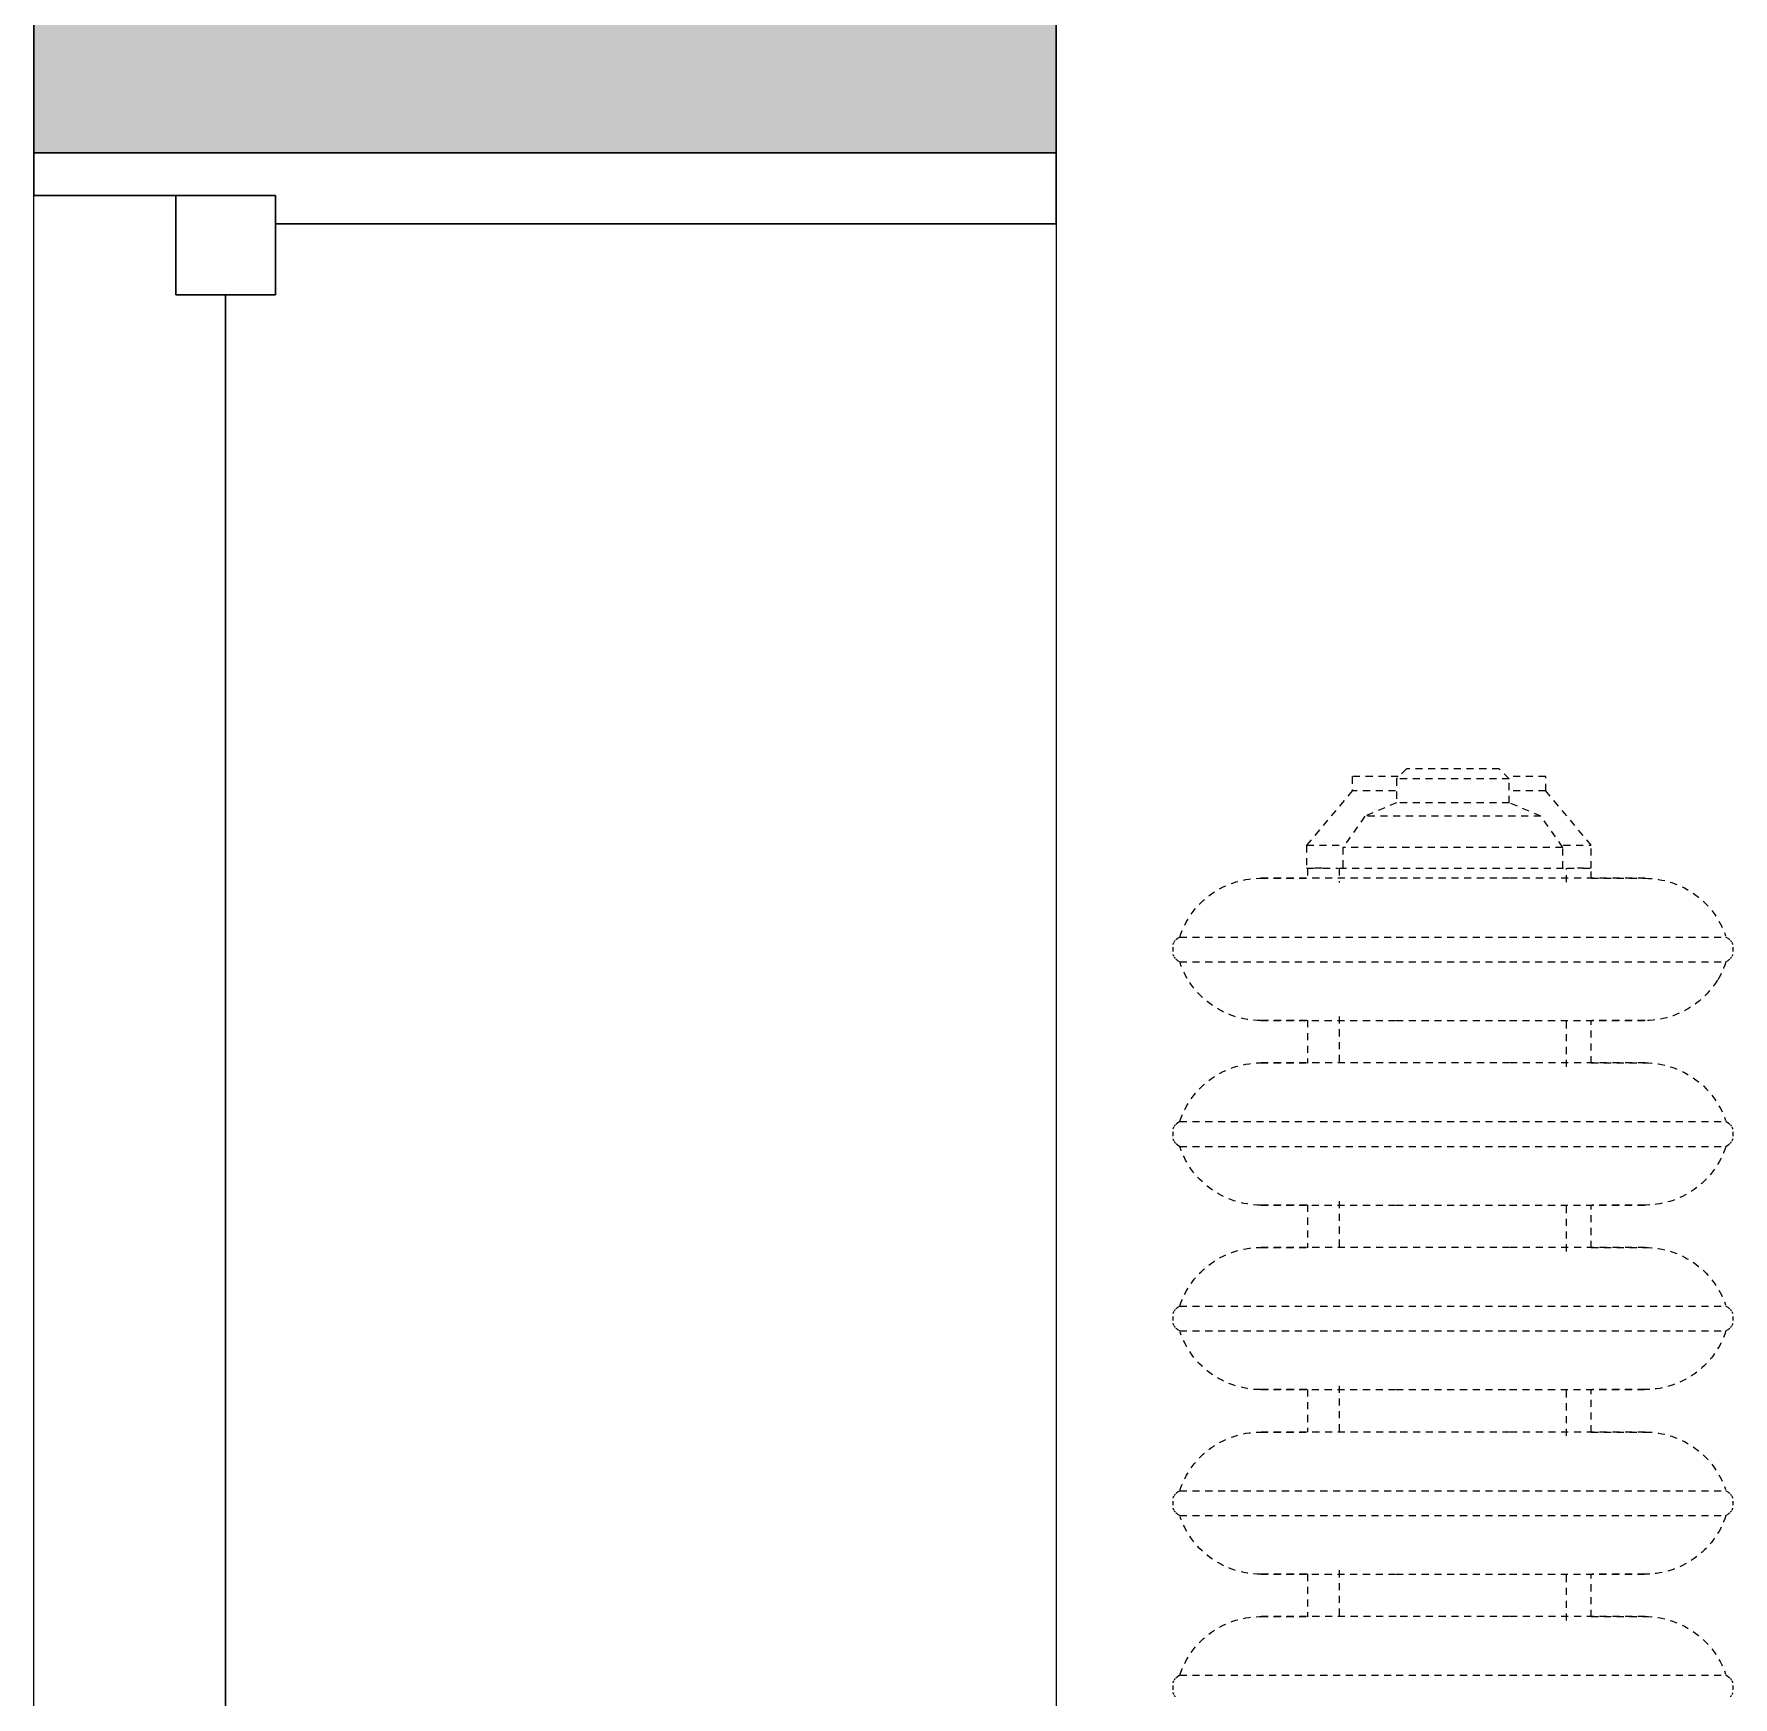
# Model space of a CAD drawing. Header units: inches. Extents: x -1176 to 1545, y -2552 to 978.
# Drawn here: x -1035.06 to -1005.15, y -701.62 to -672.34 of the extents above; entities that cross this region are included whole.
import ezdxf

# ---------------------------------------------------------------- set-up
doc = ezdxf.new("R2010")
doc.units = ezdxf.units.IN
doc.header["$MEASUREMENT"] = 0
doc.linetypes.add('Demolished', pattern=[0.1875, 0.125, -0.0625])
for name, color, linetype, lineweight in [('A-GENM', 13, 'Continuous', 18), ('A-GLAZ', 151, 'Continuous', 18), ('A-WALL', 113, 'Continuous', 18), ('A-WALL-PATT', 111, 'Continuous', 18)]:
    doc.layers.add(name, color=color, linetype=linetype, lineweight=lineweight)

# ---------------------------------------------------------------- blocks, each defined once
blk = doc.blocks.new('Double Hung - medium 5ft 3_51_2_-6826450-2nd Floor Demo')
at = {"layer": 'A-GLAZ', "color": 8, "lineweight": 30}
for p, q in [((-20.75, 9), (-20, 9)), ((-20, 4.75), (-20, 9)), ((20, 4.75), (20, 9)), ((20.75, 9), (20, 9)), ((-20, 6.5), (-20, 4.75)), ((-20, 6.5), (-18.25, 6.5)), ((-18.25, 6.5), (-18.25, 4.75)), ((18.25, 6.5), (18.25, 4.75)), ((20, 6.5), (18.25, 6.5)), ((20, 6.5), (20, 4.75)), ((-18.25, 5.625), (18.25, 5.625)), ((-20, 4.75), (-18.25, 4.75)), ((-20, 4.75), (-19.5, 4.75)), ((-19.5, -9), (-19.5, 4.75)), ((20, 4.75), (18.25, 4.75)), ((19.5, 4.75), (20, 4.75)), ((19.5, 4.75), (19.5, -9)), ((-19.5, -9), (-20.75, -9)), ((19.5, -9), (20.75, -9))]:
    blk.add_line(p, q, dxfattribs=at)
blk = doc.blocks.new('Cast_Iron_Radiator_8182 - Cast_Iron_Radiator_8182-V50-2nd Floor Demo')
at = {"layer": 'A-GENM', "color": 7, "linetype": 'Demolished', "lineweight": 9}
for p, q in [((-5.943, 4.848), (-5.968, 4.809)), ((-5.968, 1), (-5.968, 4.809)), ((-5.75, 4.933), (-5.787, 4.933)), ((-5.713, 4.933), (-5.75, 4.933)), ((-5.532, 4.809), (-5.557, 4.848)), ((-5.532, 1), (-5.532, 4.809)), ((-2.693, 4.848), (-2.718, 4.809)), ((-2.718, 1), (-2.718, 4.809)), ((-2.5, 4.933), (-2.537, 4.933)), ((-2.463, 4.933), (-2.5, 4.933)), ((-2.282, 4.809), (-2.307, 4.848)), ((-2.282, 1), (-2.282, 4.809)), ((0.557, 4.848), (0.532, 4.809)), ((0.532, 1), (0.532, 4.809)), ((0.75, 4.933), (0.713, 4.933)), ((0.787, 4.933), (0.75, 4.933)), ((0.968, 4.809), (0.943, 4.848)), ((0.968, 1), (0.968, 4.809)), ((3.807, 4.848), (3.782, 4.809)), ((3.782, 1), (3.782, 4.809)), ((4, 4.933), (3.963, 4.933)), ((4.037, 4.933), (4, 4.933)), ((4.218, 4.809), (4.193, 4.848)), ((4.218, 1), (4.218, 4.809)), ((7.057, 4.848), (7.032, 4.809)), ((7.032, 1), (7.032, 4.809)), ((7.25, 4.933), (7.213, 4.933)), ((7.287, 4.933), (7.25, 4.933)), ((-7.584, 2.438), (-8.542, 1.635)), ((-7.179, 2.438), (-7.584, 2.438)), ((-7.584, 1.944), (-7.584, 2.438)), ((-6.996, 2.438), (-7.179, 2.438)), ((-7.179, 2.291), (-7.179, 2.438)), ((-3.746, 2.438), (-4.501, 2.438)), ((-0.496, 2.438), (-1.251, 2.438)), ((2.754, 2.438), (1.999, 2.438)), ((6.004, 2.438), (5.249, 2.438)), ((-7.179, 2.296), (-7.179, 2.192)), ((-7.179, 2.013), (-7.179, 2.188)), ((-7.545, 1.935), (-8.095, 1.55)), ((-7.179, 1.935), (-7.545, 1.935)), ((-7.545, 1.935), (-7.545, -1.935)), ((-6.932, 2), (-7.179, 2)), ((-7.179, -2), (-7.179, 2)), ((-3.682, 2), (-4.572, 2)), ((-0.432, 2), (-1.322, 2)), ((2.818, 2), (1.928, 2)), ((6.068, 2), (5.178, 2)), ((-8.542, 1.635), (-8.792, 1.635)), ((-8.792, 1.635), (-8.792, 0.985)), ((-8.542, 1.635), (-8.542, 1.028)), ((-8.095, 1.55), (-8.331, 0.993)), ((-8.095, 1.55), (-8.095, -1.55)), ((-8.753, 0.993), (-8.929, 0.816)), ((-8.331, 0.993), (-8.753, 0.993)), ((-8.753, 0.993), (-8.753, -0.993)), ((-8.331, 0.993), (-8.331, -0.993)), ((-7.002, 1), (-7.002, -1)), ((-5.968, -1), (-5.968, 1)), ((-5.532, -1), (-5.532, 1)), ((-4.498, -1), (-4.498, 1)), ((-3.752, 1), (-3.752, -1)), ((-2.718, -1), (-2.718, 1)), ((-2.282, -1), (-2.282, 1)), ((-1.248, -1), (-1.248, 1)), ((-0.502, 1), (-0.502, -1)), ((0.532, -1), (0.532, 1)), ((0.968, -1), (0.968, 1)), ((2.002, -1), (2.002, 1)), ((2.748, 1), (2.748, -1)), ((3.782, -1), (3.782, 1)), ((4.218, -1), (4.218, 1)), ((5.252, -1), (5.252, 1)), ((5.998, 1), (5.998, -1)), ((7.032, -1), (7.032, 1)), ((-8.929, 0.816), (-8.929, -0.816)), ((-8.929, -0.816), (-8.753, -0.993)), ((-8.792, -0.961), (-8.792, -1.771)), ((-8.753, -0.993), (-8.331, -0.993)), ((-8.542, -1.008), (-8.542, -1.771)), ((-8.331, -0.993), (-8.095, -1.55)), ((-5.968, -4.809), (-5.968, -1)), ((-5.532, -4.809), (-5.532, -1)), ((-2.718, -4.809), (-2.718, -1)), ((-2.282, -4.809), (-2.282, -1)), ((0.532, -4.809), (0.532, -1)), ((0.968, -4.809), (0.968, -1)), ((3.782, -4.809), (3.782, -1)), ((4.218, -4.809), (4.218, -1)), ((7.032, -4.809), (7.032, -1)), ((-8.792, -1.771), (-8.542, -1.771)), ((-8.542, -1.771), (-7.584, -2.575)), ((-8.095, -1.55), (-7.545, -1.935)), ((-7.584, -2.575), (-7.584, -1.924)), ((-7.545, -1.935), (-7.179, -1.935)), ((-7.179, -2), (-6.928, -2)), ((-7.179, -2.287), (-7.179, -2.017)), ((-4.568, -2), (-3.678, -2)), ((-1.318, -2), (-0.428, -2)), ((1.932, -2), (2.822, -2)), ((5.182, -2), (6.072, -2)), ((-7.179, -2.301), (-7.179, -2.452)), ((-7.584, -2.575), (-7.179, -2.575)), ((-7.179, -2.551), (-7.179, -2.436)), ((-7.179, -2.562), (-6.997, -2.562)), ((-7.179, -2.565), (-7.179, -2.575)), ((-4.503, -2.562), (-3.747, -2.562)), ((-1.253, -2.562), (-0.497, -2.562)), ((1.997, -2.562), (2.753, -2.562)), ((5.247, -2.562), (6.003, -2.562)), ((-5.968, -4.809), (-5.943, -4.848)), ((-5.787, -4.933), (-5.75, -4.933)), ((-5.75, -4.933), (-5.713, -4.933)), ((-5.557, -4.848), (-5.532, -4.809)), ((-2.718, -4.809), (-2.693, -4.848)), ((-2.537, -4.933), (-2.5, -4.933)), ((-2.5, -4.933), (-2.463, -4.933)), ((-2.307, -4.848), (-2.282, -4.809)), ((0.532, -4.809), (0.557, -4.848)), ((0.713, -4.933), (0.75, -4.933)), ((0.75, -4.933), (0.787, -4.933)), ((0.943, -4.848), (0.968, -4.809)), ((3.782, -4.809), (3.807, -4.848)), ((3.963, -4.933), (4, -4.933)), ((4, -4.933), (4.037, -4.933)), ((4.193, -4.848), (4.218, -4.809)), ((7.032, -4.809), (7.057, -4.848)), ((7.213, -4.933), (7.25, -4.933)), ((7.25, -4.933), (7.287, -4.933))]:
    blk.add_line(p, q, dxfattribs=at)
at = {"layer": 'A-GENM', "color": 7, "linetype": 'Demolished', "lineweight": 9, "flags": 128}
for points in [[(-7.002, 3.383), (-7.001, 3.443), (-6.997, 3.503), (-6.991, 3.563), (-6.983, 3.622), (-6.972, 3.681), (-6.959, 3.74), (-6.943, 3.798), (-6.926, 3.855), (-6.906, 3.911), (-6.883, 3.967), (-6.859, 4.022), (-6.832, 4.076), (-6.804, 4.128), (-6.773, 4.18), (-6.74, 4.23), (-6.705, 4.279), (-6.668, 4.326), (-6.63, 4.372), (-6.589, 4.416), (-6.547, 4.459), (-6.503, 4.5), (-6.458, 4.539), (-6.411, 4.576), (-6.362, 4.612), (-6.312, 4.645), (-6.261, 4.677), (-6.209, 4.706), (-6.155, 4.733), (-6.101, 4.758), (-6.045, 4.781), (-5.989, 4.802)], [(-5.943, 4.848), (-5.938, 4.854), (-5.934, 4.86), (-5.929, 4.866), (-5.925, 4.872), (-5.919, 4.877)], [(-5.909, 4.887), (-5.903, 4.892), (-5.897, 4.896), (-5.891, 4.901), (-5.885, 4.905)], [(-5.872, 4.912), (-5.865, 4.915), (-5.858, 4.918), (-5.851, 4.921), (-5.844, 4.924), (-5.837, 4.926)], [(-5.662, 4.925), (-5.655, 4.923), (-5.648, 4.921), (-5.641, 4.918), (-5.634, 4.915), (-5.627, 4.912)], [(-5.614, 4.904), (-5.608, 4.9), (-5.602, 4.896), (-5.596, 4.891), (-5.591, 4.887)], [(-5.58, 4.876), (-5.575, 4.871), (-5.57, 4.865), (-5.565, 4.859), (-5.561, 4.854), (-5.557, 4.848)], [(-5.532, 4.809), (-5.475, 4.789), (-5.419, 4.767), (-5.365, 4.743), (-5.311, 4.716), (-5.258, 4.688), (-5.217, 4.663)], [(-3.752, 3.383), (-3.751, 3.443), (-3.747, 3.503), (-3.741, 3.563), (-3.733, 3.622), (-3.722, 3.681), (-3.709, 3.74), (-3.693, 3.798), (-3.676, 3.855), (-3.656, 3.911), (-3.633, 3.967), (-3.609, 4.022), (-3.582, 4.076), (-3.554, 4.128), (-3.523, 4.18), (-3.49, 4.23), (-3.455, 4.279), (-3.418, 4.326), (-3.38, 4.372), (-3.339, 4.416), (-3.297, 4.459), (-3.253, 4.5), (-3.208, 4.539), (-3.161, 4.576), (-3.112, 4.612), (-3.062, 4.645), (-3.011, 4.677), (-2.959, 4.706), (-2.905, 4.733), (-2.851, 4.758), (-2.795, 4.781), (-2.739, 4.802)], [(-2.693, 4.848), (-2.688, 4.854), (-2.684, 4.86), (-2.679, 4.866), (-2.675, 4.872), (-2.669, 4.877)], [(-2.659, 4.887), (-2.653, 4.892), (-2.647, 4.896), (-2.641, 4.901), (-2.635, 4.905)], [(-2.622, 4.912), (-2.615, 4.915), (-2.608, 4.918), (-2.601, 4.921), (-2.594, 4.924), (-2.587, 4.926)], [(-2.412, 4.925), (-2.405, 4.923), (-2.398, 4.921), (-2.391, 4.918), (-2.384, 4.915), (-2.377, 4.912)], [(-2.364, 4.904), (-2.358, 4.9), (-2.352, 4.896), (-2.346, 4.891), (-2.341, 4.887)], [(-2.33, 4.876), (-2.325, 4.871), (-2.32, 4.865), (-2.315, 4.859), (-2.311, 4.854), (-2.307, 4.848)], [(-2.282, 4.809), (-2.225, 4.789), (-2.169, 4.767), (-2.115, 4.743), (-2.061, 4.716), (-2.008, 4.688), (-1.956, 4.657), (-1.906, 4.624), (-1.857, 4.59), (-1.809, 4.553), (-1.763, 4.515), (-1.719, 4.474), (-1.676, 4.432), (-1.635, 4.389), (-1.596, 4.343), (-1.558, 4.296), (-1.523, 4.248), (-1.489, 4.198), (-1.457, 4.147), (-1.428, 4.095), (-1.401, 4.042), (-1.375, 3.987), (-1.352, 3.932), (-1.331, 3.876), (-1.313, 3.819), (-1.297, 3.761), (-1.283, 3.703), (-1.271, 3.644), (-1.262, 3.585), (-1.255, 3.525), (-1.25, 3.465), (-1.248, 3.405), (-1.248, 3.383)], [(-0.502, 3.383), (-0.501, 3.443), (-0.497, 3.503), (-0.491, 3.563), (-0.483, 3.622), (-0.472, 3.681), (-0.459, 3.74), (-0.443, 3.798), (-0.426, 3.855), (-0.406, 3.911), (-0.383, 3.967), (-0.359, 4.022), (-0.332, 4.076), (-0.304, 4.128), (-0.273, 4.18), (-0.24, 4.23), (-0.205, 4.279), (-0.168, 4.326), (-0.13, 4.372), (-0.089, 4.416), (-0.047, 4.459), (-0.003, 4.5), (0.042, 4.539), (0.089, 4.576), (0.138, 4.612), (0.188, 4.645), (0.239, 4.677), (0.291, 4.706), (0.345, 4.733), (0.399, 4.758), (0.455, 4.781), (0.511, 4.802)], [(0.557, 4.848), (0.562, 4.854), (0.566, 4.86), (0.571, 4.866), (0.575, 4.872), (0.581, 4.877)], [(0.591, 4.887), (0.597, 4.892), (0.603, 4.896), (0.609, 4.901), (0.615, 4.905)], [(0.628, 4.912), (0.635, 4.915), (0.642, 4.918), (0.649, 4.921), (0.656, 4.924), (0.663, 4.926)], [(0.838, 4.925), (0.845, 4.923), (0.852, 4.921), (0.859, 4.918), (0.866, 4.915), (0.873, 4.912)], [(0.886, 4.904), (0.892, 4.9), (0.898, 4.896), (0.904, 4.891), (0.909, 4.887)], [(0.92, 4.876), (0.925, 4.871), (0.93, 4.865), (0.935, 4.859), (0.939, 4.854), (0.943, 4.848)], [(0.968, 4.809), (1.025, 4.789), (1.081, 4.767), (1.135, 4.743), (1.189, 4.716), (1.242, 4.688), (1.294, 4.657), (1.344, 4.624), (1.393, 4.59), (1.441, 4.553), (1.487, 4.515), (1.531, 4.474), (1.574, 4.432), (1.615, 4.389), (1.654, 4.343), (1.692, 4.296), (1.727, 4.248), (1.761, 4.198), (1.793, 4.147), (1.822, 4.095), (1.849, 4.042), (1.875, 3.987), (1.898, 3.932), (1.919, 3.876), (1.937, 3.819), (1.953, 3.761), (1.967, 3.703), (1.979, 3.644), (1.988, 3.585), (1.995, 3.525), (2, 3.465), (2.002, 3.405), (2.002, 3.383)], [(2.748, 3.383), (2.749, 3.443), (2.753, 3.503), (2.759, 3.563), (2.767, 3.622), (2.778, 3.681), (2.791, 3.74), (2.807, 3.798), (2.824, 3.855), (2.844, 3.911), (2.867, 3.967), (2.891, 4.022), (2.918, 4.076), (2.946, 4.128), (2.977, 4.18), (3.01, 4.23), (3.045, 4.279), (3.082, 4.326), (3.12, 4.372), (3.161, 4.416), (3.203, 4.459), (3.247, 4.5), (3.292, 4.539), (3.339, 4.576), (3.388, 4.612), (3.438, 4.645), (3.489, 4.677), (3.541, 4.706), (3.595, 4.733), (3.649, 4.758), (3.705, 4.781), (3.761, 4.802)], [(3.807, 4.848), (3.812, 4.854), (3.816, 4.86), (3.821, 4.866), (3.825, 4.872), (3.831, 4.877)], [(3.841, 4.887), (3.847, 4.892), (3.853, 4.896), (3.859, 4.901), (3.865, 4.905)], [(3.878, 4.912), (3.885, 4.915), (3.892, 4.918), (3.899, 4.921), (3.906, 4.924), (3.913, 4.926)], [(4.088, 4.925), (4.095, 4.923), (4.102, 4.921), (4.109, 4.918), (4.116, 4.915), (4.123, 4.912)], [(4.136, 4.904), (4.142, 4.9), (4.148, 4.896), (4.154, 4.891), (4.159, 4.887)], [(4.17, 4.876), (4.175, 4.871), (4.18, 4.865), (4.185, 4.859), (4.189, 4.854), (4.193, 4.848)], [(4.218, 4.809), (4.275, 4.789), (4.331, 4.767), (4.385, 4.743), (4.439, 4.716), (4.492, 4.688), (4.544, 4.657), (4.594, 4.624), (4.643, 4.59), (4.691, 4.553), (4.737, 4.515), (4.781, 4.474), (4.824, 4.432), (4.865, 4.389), (4.904, 4.343), (4.942, 4.296), (4.977, 4.248), (5.011, 4.198), (5.043, 4.147), (5.072, 4.095), (5.099, 4.042), (5.125, 3.987), (5.148, 3.932), (5.169, 3.876), (5.187, 3.819), (5.203, 3.761), (5.217, 3.703), (5.229, 3.644), (5.238, 3.585), (5.245, 3.525), (5.25, 3.465), (5.252, 3.405), (5.252, 3.383)], [(5.998, 3.383), (5.999, 3.443), (6.003, 3.503), (6.009, 3.563), (6.017, 3.622), (6.028, 3.681), (6.041, 3.74), (6.057, 3.798), (6.074, 3.855), (6.094, 3.911), (6.117, 3.967), (6.141, 4.022), (6.168, 4.076), (6.196, 4.128), (6.227, 4.18), (6.26, 4.23), (6.295, 4.279), (6.332, 4.326), (6.37, 4.372), (6.411, 4.416), (6.453, 4.459), (6.497, 4.5), (6.542, 4.539), (6.589, 4.576), (6.638, 4.612), (6.688, 4.645), (6.739, 4.677), (6.791, 4.706), (6.845, 4.733), (6.899, 4.758), (6.955, 4.781), (7.011, 4.802)], [(7.057, 4.848), (7.062, 4.854), (7.066, 4.86), (7.071, 4.866), (7.075, 4.872), (7.081, 4.877)], [(7.091, 4.887), (7.097, 4.892), (7.103, 4.896), (7.109, 4.901), (7.115, 4.905)], [(7.128, 4.912), (7.135, 4.915), (7.142, 4.918), (7.149, 4.921), (7.156, 4.924), (7.163, 4.926)], [(7.338, 4.925), (7.345, 4.923), (7.352, 4.921), (7.359, 4.918), (7.366, 4.915), (7.373, 4.912)], [(7.386, 4.904), (7.392, 4.9), (7.398, 4.896), (7.404, 4.891), (7.409, 4.887)], [(-5.206, 4.657), (-5.156, 4.624), (-5.107, 4.59), (-5.059, 4.553), (-5.013, 4.515), (-4.969, 4.474), (-4.926, 4.432), (-4.885, 4.389), (-4.846, 4.343), (-4.808, 4.296), (-4.773, 4.248), (-4.739, 4.198), (-4.707, 4.147), (-4.678, 4.095), (-4.651, 4.042), (-4.625, 3.987), (-4.602, 3.932), (-4.581, 3.876), (-4.563, 3.819), (-4.547, 3.761), (-4.533, 3.703), (-4.521, 3.644), (-4.512, 3.585), (-4.505, 3.525), (-4.5, 3.465), (-4.498, 3.405), (-4.498, 3.383)], [(-7.002, 2.438), (-7.002, 2.498), (-7.002, 2.571), (-7.002, 2.642), (-7.002, 2.71), (-7.002, 2.775), (-7.002, 2.837), (-7.002, 2.896), (-7.002, 2.952), (-7.002, 3.005), (-7.002, 3.055), (-7.002, 3.102), (-7.002, 3.145), (-7.002, 3.185), (-7.002, 3.221), (-7.002, 3.254), (-7.002, 3.283), (-7.002, 3.309), (-7.002, 3.33), (-7.002, 3.348), (-7.002, 3.363), (-7.002, 3.373), (-7.002, 3.38), (-7.002, 3.383), (-7.002, 3.383)], [(-7.002, 3.383), (-7.002, 3.381), (-7.002, 3.375), (-7.002, 3.366), (-7.002, 3.353), (-7.002, 3.336), (-7.002, 3.315), (-7.002, 3.29), (-7.002, 3.262), (-7.002, 3.23), (-7.002, 3.195), (-7.002, 3.156), (-7.002, 3.114), (-7.002, 3.068), (-7.002, 3.019), (-7.002, 2.967), (-7.002, 2.911), (-7.002, 2.853), (-7.002, 2.792), (-7.002, 2.727), (-7.002, 2.66), (-7.002, 2.591), (-7.002, 2.518), (-7.002, 2.444), (-7.002, 2.367), (-7.002, 2.288), (-7.002, 2.206), (-7.002, 2.123), (-7.002, 2.038), (-7.002, 1.952), (-7.002, 1.864), (-7.002, 1.774), (-7.002, 1.683), (-7.002, 1.591), (-7.002, 1.499), (-7.002, 1.405), (-7.002, 1.311), (-7.002, 1.216), (-7.002, 1.121), (-7.002, 1.026), (-7.002, 1)], [(-4.498, 3.383), (-4.498, 3.381), (-4.498, 3.375), (-4.498, 3.366), (-4.498, 3.353), (-4.498, 3.336), (-4.498, 3.315), (-4.498, 3.29), (-4.498, 3.262), (-4.498, 3.23), (-4.498, 3.195), (-4.498, 3.156), (-4.498, 3.114), (-4.498, 3.068), (-4.498, 3.019), (-4.498, 2.967), (-4.498, 2.911), (-4.498, 2.853), (-4.498, 2.792), (-4.498, 2.727), (-4.498, 2.66), (-4.498, 2.591), (-4.498, 2.518), (-4.498, 2.444)], [(-4.498, 1), (-4.498, 1.095), (-4.498, 1.19), (-4.498, 1.285), (-4.498, 1.38), (-4.498, 1.473), (-4.498, 1.566), (-4.498, 1.659), (-4.498, 1.75), (-4.498, 1.839), (-4.498, 1.928), (-4.498, 2.015), (-4.498, 2.1), (-4.498, 2.184), (-4.498, 2.266), (-4.498, 2.346), (-4.498, 2.423), (-4.498, 2.498), (-4.498, 2.571), (-4.498, 2.642), (-4.498, 2.71), (-4.498, 2.775), (-4.498, 2.837), (-4.498, 2.896), (-4.498, 2.952), (-4.498, 3.005), (-4.498, 3.055), (-4.498, 3.102), (-4.498, 3.145), (-4.498, 3.185), (-4.498, 3.221), (-4.498, 3.254), (-4.498, 3.283), (-4.498, 3.309), (-4.498, 3.33), (-4.498, 3.348), (-4.498, 3.363), (-4.498, 3.373), (-4.498, 3.38), (-4.498, 3.383), (-4.498, 3.383)], [(-3.752, 2.438), (-3.752, 2.498), (-3.752, 2.571), (-3.752, 2.642), (-3.752, 2.71), (-3.752, 2.775), (-3.752, 2.837), (-3.752, 2.896), (-3.752, 2.952), (-3.752, 3.005), (-3.752, 3.055), (-3.752, 3.102), (-3.752, 3.145), (-3.752, 3.185), (-3.752, 3.221), (-3.752, 3.254), (-3.752, 3.283), (-3.752, 3.309), (-3.752, 3.33), (-3.752, 3.348), (-3.752, 3.363), (-3.752, 3.373), (-3.752, 3.38), (-3.752, 3.383), (-3.752, 3.383)], [(-3.752, 3.383), (-3.752, 3.381), (-3.752, 3.375), (-3.752, 3.366), (-3.752, 3.353), (-3.752, 3.336), (-3.752, 3.315), (-3.752, 3.29), (-3.752, 3.262), (-3.752, 3.23), (-3.752, 3.195), (-3.752, 3.156), (-3.752, 3.114), (-3.752, 3.068), (-3.752, 3.019), (-3.752, 2.967), (-3.752, 2.911), (-3.752, 2.853), (-3.752, 2.792), (-3.752, 2.727), (-3.752, 2.66), (-3.752, 2.591), (-3.752, 2.518), (-3.752, 2.444), (-3.752, 2.367), (-3.752, 2.288), (-3.752, 2.206), (-3.752, 2.123), (-3.752, 2.038), (-3.752, 1.952), (-3.752, 1.864), (-3.752, 1.774), (-3.752, 1.683), (-3.752, 1.591), (-3.752, 1.499), (-3.752, 1.405), (-3.752, 1.311), (-3.752, 1.216), (-3.752, 1.121), (-3.752, 1.026), (-3.752, 1)], [(-1.248, 3.383), (-1.248, 3.381), (-1.248, 3.375), (-1.248, 3.366), (-1.248, 3.353), (-1.248, 3.336), (-1.248, 3.315), (-1.248, 3.29), (-1.248, 3.262), (-1.248, 3.23), (-1.248, 3.195), (-1.248, 3.156), (-1.248, 3.114), (-1.248, 3.068), (-1.248, 3.019), (-1.248, 2.967), (-1.248, 2.911), (-1.248, 2.853), (-1.248, 2.792), (-1.248, 2.727), (-1.248, 2.66), (-1.248, 2.591), (-1.248, 2.518), (-1.248, 2.444)], [(-1.248, 1), (-1.248, 1.095), (-1.248, 1.19), (-1.248, 1.285), (-1.248, 1.38), (-1.248, 1.473), (-1.248, 1.566), (-1.248, 1.659), (-1.248, 1.75), (-1.248, 1.839), (-1.248, 1.928), (-1.248, 2.015), (-1.248, 2.1), (-1.248, 2.184), (-1.248, 2.266), (-1.248, 2.346), (-1.248, 2.423), (-1.248, 2.498), (-1.248, 2.571), (-1.248, 2.642), (-1.248, 2.71), (-1.248, 2.775), (-1.248, 2.837), (-1.248, 2.896), (-1.248, 2.952), (-1.248, 3.005), (-1.248, 3.055), (-1.248, 3.102), (-1.248, 3.145), (-1.248, 3.185), (-1.248, 3.221), (-1.248, 3.254), (-1.248, 3.283), (-1.248, 3.309), (-1.248, 3.33), (-1.248, 3.348), (-1.248, 3.363), (-1.248, 3.373), (-1.248, 3.38), (-1.248, 3.383), (-1.248, 3.383)], [(-0.502, 2.438), (-0.502, 2.498), (-0.502, 2.571), (-0.502, 2.642), (-0.502, 2.71), (-0.502, 2.775), (-0.502, 2.837), (-0.502, 2.896), (-0.502, 2.952), (-0.502, 3.005), (-0.502, 3.055), (-0.502, 3.102), (-0.502, 3.145), (-0.502, 3.185), (-0.502, 3.221), (-0.502, 3.254), (-0.502, 3.283), (-0.502, 3.309), (-0.502, 3.33), (-0.502, 3.348), (-0.502, 3.363), (-0.502, 3.373), (-0.502, 3.38), (-0.502, 3.383), (-0.502, 3.383)], [(-0.502, 3.383), (-0.502, 3.381), (-0.502, 3.375), (-0.502, 3.366), (-0.502, 3.353), (-0.502, 3.336), (-0.502, 3.315), (-0.502, 3.29), (-0.502, 3.262), (-0.502, 3.23), (-0.502, 3.195), (-0.502, 3.156), (-0.502, 3.114), (-0.502, 3.068), (-0.502, 3.019), (-0.502, 2.967), (-0.502, 2.911), (-0.502, 2.853), (-0.502, 2.792), (-0.502, 2.727), (-0.502, 2.66), (-0.502, 2.591), (-0.502, 2.518), (-0.502, 2.444), (-0.502, 2.367), (-0.502, 2.288), (-0.502, 2.206), (-0.502, 2.123), (-0.502, 2.038), (-0.502, 1.952), (-0.502, 1.864), (-0.502, 1.774), (-0.502, 1.683), (-0.502, 1.591), (-0.502, 1.499), (-0.502, 1.405), (-0.502, 1.311), (-0.502, 1.216), (-0.502, 1.121), (-0.502, 1.026), (-0.502, 1)], [(2.002, 3.383), (2.002, 3.381), (2.002, 3.375), (2.002, 3.366), (2.002, 3.353), (2.002, 3.336), (2.002, 3.315), (2.002, 3.29), (2.002, 3.262), (2.002, 3.23), (2.002, 3.195), (2.002, 3.156), (2.002, 3.114), (2.002, 3.068), (2.002, 3.019), (2.002, 2.967), (2.002, 2.911), (2.002, 2.853), (2.002, 2.792), (2.002, 2.727), (2.002, 2.66), (2.002, 2.591), (2.002, 2.518), (2.002, 2.444)], [(2.002, 1), (2.002, 1.095), (2.002, 1.19), (2.002, 1.285), (2.002, 1.38), (2.002, 1.473), (2.002, 1.566), (2.002, 1.659), (2.002, 1.75), (2.002, 1.839), (2.002, 1.928), (2.002, 2.015), (2.002, 2.1), (2.002, 2.184), (2.002, 2.266), (2.002, 2.346), (2.002, 2.423), (2.002, 2.498), (2.002, 2.571), (2.002, 2.642), (2.002, 2.71), (2.002, 2.775), (2.002, 2.837), (2.002, 2.896), (2.002, 2.952), (2.002, 3.005), (2.002, 3.055), (2.002, 3.102), (2.002, 3.145), (2.002, 3.185), (2.002, 3.221), (2.002, 3.254), (2.002, 3.283), (2.002, 3.309), (2.002, 3.33), (2.002, 3.348), (2.002, 3.363), (2.002, 3.373), (2.002, 3.38), (2.002, 3.383), (2.002, 3.383)], [(2.748, 2.438), (2.748, 2.498), (2.748, 2.571), (2.748, 2.642), (2.748, 2.71), (2.748, 2.775), (2.748, 2.837), (2.748, 2.896), (2.748, 2.952), (2.748, 3.005), (2.748, 3.055), (2.748, 3.102), (2.748, 3.145), (2.748, 3.185), (2.748, 3.221), (2.748, 3.254), (2.748, 3.283), (2.748, 3.309), (2.748, 3.33), (2.748, 3.348), (2.748, 3.363), (2.748, 3.373), (2.748, 3.38), (2.748, 3.383), (2.748, 3.383)], [(2.748, 3.383), (2.748, 3.381), (2.748, 3.375), (2.748, 3.366), (2.748, 3.353), (2.748, 3.336), (2.748, 3.315), (2.748, 3.29), (2.748, 3.262), (2.748, 3.23), (2.748, 3.195), (2.748, 3.156), (2.748, 3.114), (2.748, 3.068), (2.748, 3.019), (2.748, 2.967), (2.748, 2.911), (2.748, 2.853), (2.748, 2.792), (2.748, 2.727), (2.748, 2.66), (2.748, 2.591), (2.748, 2.518), (2.748, 2.444), (2.748, 2.367), (2.748, 2.288), (2.748, 2.206), (2.748, 2.123), (2.748, 2.038), (2.748, 1.952), (2.748, 1.864), (2.748, 1.774), (2.748, 1.683), (2.748, 1.591), (2.748, 1.499), (2.748, 1.405), (2.748, 1.311), (2.748, 1.216), (2.748, 1.121), (2.748, 1.026), (2.748, 1)], [(5.252, 3.383), (5.252, 3.381), (5.252, 3.375), (5.252, 3.366), (5.252, 3.353), (5.252, 3.336), (5.252, 3.315), (5.252, 3.29), (5.252, 3.262), (5.252, 3.23), (5.252, 3.195), (5.252, 3.156), (5.252, 3.114), (5.252, 3.068), (5.252, 3.019), (5.252, 2.967), (5.252, 2.911), (5.252, 2.853), (5.252, 2.792), (5.252, 2.727), (5.252, 2.66), (5.252, 2.591), (5.252, 2.518), (5.252, 2.444)], [(5.252, 1), (5.252, 1.095), (5.252, 1.19), (5.252, 1.285), (5.252, 1.38), (5.252, 1.473), (5.252, 1.566), (5.252, 1.659), (5.252, 1.75), (5.252, 1.839), (5.252, 1.928), (5.252, 2.015), (5.252, 2.1), (5.252, 2.184), (5.252, 2.266), (5.252, 2.346), (5.252, 2.423), (5.252, 2.498), (5.252, 2.571), (5.252, 2.642), (5.252, 2.71), (5.252, 2.775), (5.252, 2.837), (5.252, 2.896), (5.252, 2.952), (5.252, 3.005), (5.252, 3.055), (5.252, 3.102), (5.252, 3.145), (5.252, 3.185), (5.252, 3.221), (5.252, 3.254), (5.252, 3.283), (5.252, 3.309), (5.252, 3.33), (5.252, 3.348), (5.252, 3.363), (5.252, 3.373), (5.252, 3.38), (5.252, 3.383), (5.252, 3.383)], [(5.998, 2.438), (5.998, 2.498), (5.998, 2.571), (5.998, 2.642), (5.998, 2.71), (5.998, 2.775), (5.998, 2.837), (5.998, 2.896), (5.998, 2.952), (5.998, 3.005), (5.998, 3.055), (5.998, 3.102), (5.998, 3.145), (5.998, 3.185), (5.998, 3.221), (5.998, 3.254), (5.998, 3.283), (5.998, 3.309), (5.998, 3.33), (5.998, 3.348), (5.998, 3.363), (5.998, 3.373), (5.998, 3.38), (5.998, 3.383), (5.998, 3.383)], [(5.998, 3.383), (5.998, 3.381), (5.998, 3.375), (5.998, 3.366), (5.998, 3.353), (5.998, 3.336), (5.998, 3.315), (5.998, 3.29), (5.998, 3.262), (5.998, 3.23), (5.998, 3.195), (5.998, 3.156), (5.998, 3.114), (5.998, 3.068), (5.998, 3.019), (5.998, 2.967), (5.998, 2.911), (5.998, 2.853), (5.998, 2.792), (5.998, 2.727), (5.998, 2.66), (5.998, 2.591), (5.998, 2.518), (5.998, 2.444), (5.998, 2.367), (5.998, 2.288), (5.998, 2.206), (5.998, 2.123), (5.998, 2.038), (5.998, 1.952), (5.998, 1.864), (5.998, 1.774), (5.998, 1.683), (5.998, 1.591), (5.998, 1.499), (5.998, 1.405), (5.998, 1.311), (5.998, 1.216), (5.998, 1.121), (5.998, 1.026), (5.998, 1)], [(-7.002, -1), (-7.002, -1.095), (-7.002, -1.19), (-7.002, -1.285), (-7.002, -1.38), (-7.002, -1.473), (-7.002, -1.566), (-7.002, -1.659), (-7.002, -1.75), (-7.002, -1.839), (-7.002, -1.928), (-7.002, -2.015), (-7.002, -2.1), (-7.002, -2.184), (-7.002, -2.266), (-7.002, -2.346), (-7.002, -2.423), (-7.002, -2.498), (-7.002, -2.571), (-7.002, -2.642), (-7.002, -2.71), (-7.002, -2.775), (-7.002, -2.837), (-7.002, -2.896), (-7.002, -2.952), (-7.002, -3.005), (-7.002, -3.055), (-7.002, -3.102), (-7.002, -3.145), (-7.002, -3.185), (-7.002, -3.221), (-7.002, -3.254), (-7.002, -3.283), (-7.002, -3.309), (-7.002, -3.33), (-7.002, -3.348), (-7.002, -3.363), (-7.002, -3.373), (-7.002, -3.38), (-7.002, -3.383), (-7.002, -3.383)], [(-4.498, -3.383), (-4.498, -3.381), (-4.498, -3.375), (-4.498, -3.366), (-4.498, -3.353), (-4.498, -3.336), (-4.498, -3.315), (-4.498, -3.29), (-4.498, -3.262), (-4.498, -3.23), (-4.498, -3.195), (-4.498, -3.156), (-4.498, -3.114), (-4.498, -3.068), (-4.498, -3.019), (-4.498, -2.967), (-4.498, -2.911), (-4.498, -2.853), (-4.498, -2.792), (-4.498, -2.727), (-4.498, -2.66), (-4.498, -2.591), (-4.498, -2.518), (-4.498, -2.444), (-4.498, -2.367), (-4.498, -2.288), (-4.498, -2.206), (-4.498, -2.123), (-4.498, -2.038), (-4.498, -1.952), (-4.498, -1.864), (-4.498, -1.774), (-4.498, -1.683), (-4.498, -1.591), (-4.498, -1.499), (-4.498, -1.405), (-4.498, -1.311), (-4.498, -1.216), (-4.498, -1.121), (-4.498, -1.026), (-4.498, -1)], [(-3.752, -1), (-3.752, -1.095), (-3.752, -1.19), (-3.752, -1.285), (-3.752, -1.38), (-3.752, -1.473), (-3.752, -1.566), (-3.752, -1.659), (-3.752, -1.75), (-3.752, -1.839), (-3.752, -1.928), (-3.752, -2.015), (-3.752, -2.1), (-3.752, -2.184), (-3.752, -2.266), (-3.752, -2.346), (-3.752, -2.423), (-3.752, -2.498), (-3.752, -2.571), (-3.752, -2.642), (-3.752, -2.71), (-3.752, -2.775), (-3.752, -2.837), (-3.752, -2.896), (-3.752, -2.952), (-3.752, -3.005), (-3.752, -3.055), (-3.752, -3.102), (-3.752, -3.145), (-3.752, -3.185), (-3.752, -3.221), (-3.752, -3.254), (-3.752, -3.283), (-3.752, -3.309), (-3.752, -3.33), (-3.752, -3.348), (-3.752, -3.363), (-3.752, -3.373), (-3.752, -3.38), (-3.752, -3.383), (-3.752, -3.383)], [(-1.248, -3.383), (-1.248, -3.381), (-1.248, -3.375), (-1.248, -3.366), (-1.248, -3.353), (-1.248, -3.336), (-1.248, -3.315), (-1.248, -3.29), (-1.248, -3.262), (-1.248, -3.23), (-1.248, -3.195), (-1.248, -3.156), (-1.248, -3.114), (-1.248, -3.068), (-1.248, -3.019), (-1.248, -2.967), (-1.248, -2.911), (-1.248, -2.853), (-1.248, -2.792), (-1.248, -2.727), (-1.248, -2.66), (-1.248, -2.591), (-1.248, -2.518), (-1.248, -2.444), (-1.248, -2.367), (-1.248, -2.288), (-1.248, -2.206), (-1.248, -2.123), (-1.248, -2.038), (-1.248, -1.952), (-1.248, -1.864), (-1.248, -1.774), (-1.248, -1.683), (-1.248, -1.591), (-1.248, -1.499), (-1.248, -1.405), (-1.248, -1.311), (-1.248, -1.216), (-1.248, -1.121), (-1.248, -1.026), (-1.248, -1)], [(-0.502, -1), (-0.502, -1.095), (-0.502, -1.19), (-0.502, -1.285), (-0.502, -1.38), (-0.502, -1.473), (-0.502, -1.566), (-0.502, -1.659), (-0.502, -1.75), (-0.502, -1.839), (-0.502, -1.928), (-0.502, -2.015), (-0.502, -2.1), (-0.502, -2.184), (-0.502, -2.266), (-0.502, -2.346), (-0.502, -2.423), (-0.502, -2.498), (-0.502, -2.571), (-0.502, -2.642), (-0.502, -2.71), (-0.502, -2.775), (-0.502, -2.837), (-0.502, -2.896), (-0.502, -2.952), (-0.502, -3.005), (-0.502, -3.055), (-0.502, -3.102), (-0.502, -3.145), (-0.502, -3.185), (-0.502, -3.221), (-0.502, -3.254), (-0.502, -3.283), (-0.502, -3.309), (-0.502, -3.33), (-0.502, -3.348), (-0.502, -3.363), (-0.502, -3.373), (-0.502, -3.38), (-0.502, -3.383), (-0.502, -3.383)], [(2.002, -3.383), (2.002, -3.381), (2.002, -3.375), (2.002, -3.366), (2.002, -3.353), (2.002, -3.336), (2.002, -3.315), (2.002, -3.29), (2.002, -3.262), (2.002, -3.23), (2.002, -3.195), (2.002, -3.156), (2.002, -3.114), (2.002, -3.068), (2.002, -3.019), (2.002, -2.967), (2.002, -2.911), (2.002, -2.853), (2.002, -2.792), (2.002, -2.727), (2.002, -2.66), (2.002, -2.591), (2.002, -2.518), (2.002, -2.444), (2.002, -2.367), (2.002, -2.288), (2.002, -2.206), (2.002, -2.123), (2.002, -2.038), (2.002, -1.952), (2.002, -1.864), (2.002, -1.774), (2.002, -1.683), (2.002, -1.591), (2.002, -1.499), (2.002, -1.405), (2.002, -1.311), (2.002, -1.216), (2.002, -1.121), (2.002, -1.026), (2.002, -1)], [(2.748, -1), (2.748, -1.095), (2.748, -1.19), (2.748, -1.285), (2.748, -1.38), (2.748, -1.473), (2.748, -1.566), (2.748, -1.659), (2.748, -1.75), (2.748, -1.839), (2.748, -1.928), (2.748, -2.015), (2.748, -2.1), (2.748, -2.184), (2.748, -2.266), (2.748, -2.346), (2.748, -2.423), (2.748, -2.498), (2.748, -2.571), (2.748, -2.642), (2.748, -2.71), (2.748, -2.775), (2.748, -2.837), (2.748, -2.896), (2.748, -2.952), (2.748, -3.005), (2.748, -3.055), (2.748, -3.102), (2.748, -3.145), (2.748, -3.185), (2.748, -3.221), (2.748, -3.254), (2.748, -3.283), (2.748, -3.309), (2.748, -3.33), (2.748, -3.348), (2.748, -3.363), (2.748, -3.373), (2.748, -3.38), (2.748, -3.383), (2.748, -3.383)], [(5.252, -3.383), (5.252, -3.381), (5.252, -3.375), (5.252, -3.366), (5.252, -3.353), (5.252, -3.336), (5.252, -3.315), (5.252, -3.29), (5.252, -3.262), (5.252, -3.23), (5.252, -3.195), (5.252, -3.156), (5.252, -3.114), (5.252, -3.068), (5.252, -3.019), (5.252, -2.967), (5.252, -2.911), (5.252, -2.853), (5.252, -2.792), (5.252, -2.727), (5.252, -2.66), (5.252, -2.591), (5.252, -2.518), (5.252, -2.444), (5.252, -2.367), (5.252, -2.288), (5.252, -2.206), (5.252, -2.123), (5.252, -2.038), (5.252, -1.952), (5.252, -1.864), (5.252, -1.774), (5.252, -1.683), (5.252, -1.591), (5.252, -1.499), (5.252, -1.405), (5.252, -1.311), (5.252, -1.216), (5.252, -1.121), (5.252, -1.026), (5.252, -1)], [(5.998, -1), (5.998, -1.095), (5.998, -1.19), (5.998, -1.285), (5.998, -1.38), (5.998, -1.473), (5.998, -1.566), (5.998, -1.659), (5.998, -1.75), (5.998, -1.839), (5.998, -1.928), (5.998, -2.015), (5.998, -2.1), (5.998, -2.184), (5.998, -2.266), (5.998, -2.346), (5.998, -2.423), (5.998, -2.498), (5.998, -2.571), (5.998, -2.642), (5.998, -2.71), (5.998, -2.775), (5.998, -2.837), (5.998, -2.896), (5.998, -2.952), (5.998, -3.005), (5.998, -3.055), (5.998, -3.102), (5.998, -3.145), (5.998, -3.185), (5.998, -3.221), (5.998, -3.254), (5.998, -3.283), (5.998, -3.309), (5.998, -3.33), (5.998, -3.348), (5.998, -3.363), (5.998, -3.373), (5.998, -3.38), (5.998, -3.383), (5.998, -3.383)], [(-7.002, -3.383), (-7.002, -3.381), (-7.002, -3.375), (-7.002, -3.366), (-7.002, -3.353), (-7.002, -3.336), (-7.002, -3.315), (-7.002, -3.29), (-7.002, -3.262), (-7.002, -3.23), (-7.002, -3.195), (-7.002, -3.156), (-7.002, -3.114), (-7.002, -3.068), (-7.002, -3.019), (-7.002, -2.967), (-7.002, -2.911), (-7.002, -2.853), (-7.002, -2.792), (-7.002, -2.727), (-7.002, -2.66), (-7.002, -2.591), (-7.002, -2.561)], [(-4.498, -2.571), (-4.498, -2.642), (-4.498, -2.71), (-4.498, -2.775), (-4.498, -2.837), (-4.498, -2.896), (-4.498, -2.952), (-4.498, -3.005), (-4.498, -3.055), (-4.498, -3.102), (-4.498, -3.145), (-4.498, -3.185), (-4.498, -3.221), (-4.498, -3.254), (-4.498, -3.283), (-4.498, -3.309), (-4.498, -3.33), (-4.498, -3.348), (-4.498, -3.363), (-4.498, -3.373), (-4.498, -3.38), (-4.498, -3.383), (-4.498, -3.383)], [(-3.752, -3.383), (-3.752, -3.381), (-3.752, -3.375), (-3.752, -3.366), (-3.752, -3.353), (-3.752, -3.336), (-3.752, -3.315), (-3.752, -3.29), (-3.752, -3.262), (-3.752, -3.23), (-3.752, -3.195), (-3.752, -3.156), (-3.752, -3.114), (-3.752, -3.068), (-3.752, -3.019), (-3.752, -2.967), (-3.752, -2.911), (-3.752, -2.853), (-3.752, -2.792), (-3.752, -2.727), (-3.752, -2.66), (-3.752, -2.591), (-3.752, -2.562)], [(-1.248, -2.571), (-1.248, -2.642), (-1.248, -2.71), (-1.248, -2.775), (-1.248, -2.837), (-1.248, -2.896), (-1.248, -2.952), (-1.248, -3.005), (-1.248, -3.055), (-1.248, -3.102), (-1.248, -3.145), (-1.248, -3.185), (-1.248, -3.221), (-1.248, -3.254), (-1.248, -3.283), (-1.248, -3.309), (-1.248, -3.33), (-1.248, -3.348), (-1.248, -3.363), (-1.248, -3.373), (-1.248, -3.38), (-1.248, -3.383), (-1.248, -3.383)], [(-0.502, -3.383), (-0.502, -3.381), (-0.502, -3.375), (-0.502, -3.366), (-0.502, -3.353), (-0.502, -3.336), (-0.502, -3.315), (-0.502, -3.29), (-0.502, -3.262), (-0.502, -3.23), (-0.502, -3.195), (-0.502, -3.156), (-0.502, -3.114), (-0.502, -3.068), (-0.502, -3.019), (-0.502, -2.967), (-0.502, -2.911), (-0.502, -2.853), (-0.502, -2.792), (-0.502, -2.727), (-0.502, -2.66), (-0.502, -2.591), (-0.502, -2.562)], [(2.002, -2.571), (2.002, -2.642), (2.002, -2.71), (2.002, -2.775), (2.002, -2.837), (2.002, -2.896), (2.002, -2.952), (2.002, -3.005), (2.002, -3.055), (2.002, -3.102), (2.002, -3.145), (2.002, -3.185), (2.002, -3.221), (2.002, -3.254), (2.002, -3.283), (2.002, -3.309), (2.002, -3.33), (2.002, -3.348), (2.002, -3.363), (2.002, -3.373), (2.002, -3.38), (2.002, -3.383), (2.002, -3.383)], [(2.748, -3.383), (2.748, -3.381), (2.748, -3.375), (2.748, -3.366), (2.748, -3.353), (2.748, -3.336), (2.748, -3.315), (2.748, -3.29), (2.748, -3.262), (2.748, -3.23), (2.748, -3.195), (2.748, -3.156), (2.748, -3.114), (2.748, -3.068), (2.748, -3.019), (2.748, -2.967), (2.748, -2.911), (2.748, -2.853), (2.748, -2.792), (2.748, -2.727), (2.748, -2.66), (2.748, -2.591), (2.748, -2.562)], [(5.252, -2.571), (5.252, -2.642), (5.252, -2.71), (5.252, -2.775), (5.252, -2.837), (5.252, -2.896), (5.252, -2.952), (5.252, -3.005), (5.252, -3.055), (5.252, -3.102), (5.252, -3.145), (5.252, -3.185), (5.252, -3.221), (5.252, -3.254), (5.252, -3.283), (5.252, -3.309), (5.252, -3.33), (5.252, -3.348), (5.252, -3.363), (5.252, -3.373), (5.252, -3.38), (5.252, -3.383), (5.252, -3.383)], [(5.998, -3.383), (5.998, -3.381), (5.998, -3.375), (5.998, -3.366), (5.998, -3.353), (5.998, -3.336), (5.998, -3.315), (5.998, -3.29), (5.998, -3.262), (5.998, -3.23), (5.998, -3.195), (5.998, -3.156), (5.998, -3.114), (5.998, -3.068), (5.998, -3.019), (5.998, -2.967), (5.998, -2.911), (5.998, -2.853), (5.998, -2.792), (5.998, -2.727), (5.998, -2.66), (5.998, -2.591), (5.998, -2.562)], [(-5.968, -4.809), (-6.025, -4.789), (-6.081, -4.767), (-6.135, -4.743), (-6.189, -4.716), (-6.242, -4.688), (-6.294, -4.657), (-6.344, -4.624), (-6.393, -4.59), (-6.441, -4.553), (-6.487, -4.515), (-6.531, -4.474), (-6.574, -4.432), (-6.615, -4.389), (-6.654, -4.343), (-6.692, -4.296), (-6.727, -4.248), (-6.761, -4.198), (-6.793, -4.147), (-6.822, -4.095), (-6.849, -4.042), (-6.875, -3.987), (-6.898, -3.932), (-6.919, -3.876), (-6.937, -3.819), (-6.953, -3.761), (-6.967, -3.703), (-6.979, -3.644), (-6.988, -3.585), (-6.995, -3.525), (-7, -3.465), (-7.002, -3.405), (-7.002, -3.383)], [(-4.498, -3.383), (-4.499, -3.443), (-4.503, -3.503), (-4.509, -3.563), (-4.517, -3.622), (-4.528, -3.681), (-4.541, -3.74), (-4.557, -3.798), (-4.574, -3.855), (-4.594, -3.911), (-4.617, -3.967), (-4.641, -4.022), (-4.668, -4.076), (-4.696, -4.128), (-4.727, -4.18), (-4.76, -4.23), (-4.795, -4.279), (-4.832, -4.326), (-4.87, -4.372), (-4.911, -4.416), (-4.953, -4.459), (-4.997, -4.5), (-5.042, -4.539), (-5.089, -4.576), (-5.138, -4.612), (-5.188, -4.645), (-5.217, -4.663)], [(-2.718, -4.809), (-2.775, -4.789), (-2.831, -4.767), (-2.885, -4.743), (-2.939, -4.716), (-2.992, -4.688), (-3.044, -4.657), (-3.094, -4.624), (-3.143, -4.59), (-3.191, -4.553), (-3.237, -4.515), (-3.281, -4.474), (-3.324, -4.432), (-3.365, -4.389), (-3.404, -4.343), (-3.442, -4.296), (-3.477, -4.248), (-3.511, -4.198), (-3.543, -4.147), (-3.572, -4.095), (-3.599, -4.042), (-3.625, -3.987), (-3.648, -3.932), (-3.669, -3.876), (-3.687, -3.819), (-3.703, -3.761), (-3.717, -3.703), (-3.729, -3.644), (-3.738, -3.585), (-3.745, -3.525), (-3.75, -3.465), (-3.752, -3.405), (-3.752, -3.383)], [(-1.248, -3.383), (-1.249, -3.443), (-1.253, -3.503), (-1.259, -3.563), (-1.267, -3.622), (-1.278, -3.681), (-1.291, -3.74), (-1.307, -3.798), (-1.324, -3.855), (-1.344, -3.911), (-1.367, -3.967), (-1.391, -4.022), (-1.418, -4.076), (-1.446, -4.128), (-1.477, -4.18), (-1.51, -4.23), (-1.545, -4.279), (-1.582, -4.326), (-1.62, -4.372), (-1.661, -4.416), (-1.703, -4.459), (-1.747, -4.5), (-1.792, -4.539), (-1.839, -4.576), (-1.888, -4.612), (-1.938, -4.645), (-1.989, -4.677), (-2.041, -4.706), (-2.095, -4.733), (-2.149, -4.758), (-2.205, -4.781), (-2.261, -4.802)], [(0.532, -4.809), (0.475, -4.789), (0.419, -4.767), (0.365, -4.743), (0.311, -4.716), (0.258, -4.688), (0.206, -4.657), (0.156, -4.624), (0.107, -4.59), (0.059, -4.553), (0.013, -4.515), (-0.031, -4.474), (-0.074, -4.432), (-0.115, -4.389), (-0.154, -4.343), (-0.192, -4.296), (-0.227, -4.248), (-0.261, -4.198), (-0.293, -4.147), (-0.322, -4.095), (-0.349, -4.042), (-0.375, -3.987), (-0.398, -3.932), (-0.419, -3.876), (-0.437, -3.819), (-0.453, -3.761), (-0.467, -3.703), (-0.479, -3.644), (-0.488, -3.585), (-0.495, -3.525), (-0.5, -3.465), (-0.502, -3.405), (-0.502, -3.383)], [(2.002, -3.383), (2.001, -3.443), (1.997, -3.503), (1.991, -3.563), (1.983, -3.622), (1.972, -3.681), (1.959, -3.74), (1.943, -3.798), (1.926, -3.855), (1.906, -3.911), (1.883, -3.967), (1.859, -4.022), (1.832, -4.076), (1.804, -4.128), (1.773, -4.18), (1.74, -4.23), (1.705, -4.279), (1.668, -4.326), (1.63, -4.372), (1.589, -4.416), (1.547, -4.459), (1.503, -4.5), (1.458, -4.539), (1.411, -4.576), (1.362, -4.612), (1.312, -4.645), (1.261, -4.677), (1.209, -4.706), (1.155, -4.733), (1.101, -4.758), (1.045, -4.781), (0.989, -4.802)], [(3.782, -4.809), (3.725, -4.789), (3.669, -4.767), (3.615, -4.743), (3.561, -4.716), (3.508, -4.688), (3.456, -4.657), (3.406, -4.624), (3.357, -4.59), (3.309, -4.553), (3.263, -4.515), (3.219, -4.474), (3.176, -4.432), (3.135, -4.389), (3.096, -4.343), (3.058, -4.296), (3.023, -4.248), (2.989, -4.198), (2.957, -4.147), (2.928, -4.095), (2.901, -4.042), (2.875, -3.987), (2.852, -3.932), (2.831, -3.876), (2.813, -3.819), (2.797, -3.761), (2.783, -3.703), (2.771, -3.644), (2.762, -3.585), (2.755, -3.525), (2.75, -3.465), (2.748, -3.405), (2.748, -3.383)], [(5.252, -3.383), (5.251, -3.443), (5.247, -3.503), (5.241, -3.563), (5.233, -3.622), (5.222, -3.681), (5.209, -3.74), (5.193, -3.798), (5.176, -3.855), (5.156, -3.911), (5.133, -3.967), (5.109, -4.022), (5.082, -4.076), (5.054, -4.128), (5.023, -4.18), (4.99, -4.23), (4.955, -4.279), (4.918, -4.326), (4.88, -4.372), (4.839, -4.416), (4.797, -4.459), (4.753, -4.5), (4.708, -4.539), (4.661, -4.576), (4.612, -4.612), (4.562, -4.645), (4.511, -4.677), (4.459, -4.706), (4.405, -4.733), (4.351, -4.758), (4.295, -4.781), (4.239, -4.802)], [(7.032, -4.809), (6.975, -4.789), (6.919, -4.767), (6.865, -4.743), (6.811, -4.716), (6.758, -4.688), (6.706, -4.657), (6.656, -4.624), (6.607, -4.59), (6.559, -4.553), (6.513, -4.515), (6.469, -4.474), (6.426, -4.432), (6.385, -4.389), (6.346, -4.343), (6.308, -4.296), (6.273, -4.248), (6.239, -4.198), (6.207, -4.147), (6.178, -4.095), (6.151, -4.042), (6.125, -3.987), (6.102, -3.932), (6.081, -3.876), (6.063, -3.819), (6.047, -3.761), (6.033, -3.703), (6.021, -3.644), (6.012, -3.585), (6.005, -3.525), (6, -3.465), (5.998, -3.405), (5.998, -3.383)], [(-5.239, -4.677), (-5.291, -4.706), (-5.345, -4.733), (-5.399, -4.758), (-5.455, -4.781), (-5.511, -4.802)], [(-5.92, -4.876), (-5.925, -4.871), (-5.93, -4.865), (-5.935, -4.859), (-5.939, -4.854), (-5.943, -4.848)], [(-5.886, -4.904), (-5.892, -4.9), (-5.898, -4.896), (-5.904, -4.891), (-5.909, -4.887)], [(-5.838, -4.925), (-5.845, -4.923), (-5.852, -4.921), (-5.859, -4.918), (-5.866, -4.915), (-5.873, -4.912)], [(-5.628, -4.912), (-5.635, -4.915), (-5.642, -4.918), (-5.649, -4.921), (-5.656, -4.924), (-5.663, -4.926)], [(-5.591, -4.887), (-5.597, -4.892), (-5.603, -4.896), (-5.609, -4.901), (-5.615, -4.905)], [(-5.557, -4.848), (-5.562, -4.854), (-5.566, -4.86), (-5.571, -4.866), (-5.575, -4.872), (-5.581, -4.877)], [(-2.67, -4.876), (-2.675, -4.871), (-2.68, -4.865), (-2.685, -4.859), (-2.689, -4.854), (-2.693, -4.848)], [(-2.636, -4.904), (-2.642, -4.9), (-2.648, -4.896), (-2.654, -4.891), (-2.659, -4.887)], [(-2.588, -4.925), (-2.595, -4.923), (-2.602, -4.921), (-2.609, -4.918), (-2.616, -4.915), (-2.623, -4.912)], [(-2.378, -4.912), (-2.385, -4.915), (-2.392, -4.918), (-2.399, -4.921), (-2.406, -4.924), (-2.413, -4.926)], [(-2.341, -4.887), (-2.347, -4.892), (-2.353, -4.896), (-2.359, -4.901), (-2.365, -4.905)], [(-2.307, -4.848), (-2.312, -4.854), (-2.316, -4.86), (-2.321, -4.866), (-2.325, -4.872), (-2.331, -4.877)], [(0.58, -4.876), (0.575, -4.871), (0.57, -4.865), (0.565, -4.859), (0.561, -4.854), (0.557, -4.848)], [(0.614, -4.904), (0.608, -4.9), (0.602, -4.896), (0.596, -4.891), (0.591, -4.887)], [(0.662, -4.925), (0.655, -4.923), (0.648, -4.921), (0.641, -4.918), (0.634, -4.915), (0.627, -4.912)], [(0.872, -4.912), (0.865, -4.915), (0.858, -4.918), (0.851, -4.921), (0.844, -4.924), (0.837, -4.926)], [(0.909, -4.887), (0.903, -4.892), (0.897, -4.896), (0.891, -4.901), (0.885, -4.905)], [(0.943, -4.848), (0.938, -4.854), (0.934, -4.86), (0.929, -4.866), (0.925, -4.872), (0.919, -4.877)], [(3.83, -4.876), (3.825, -4.871), (3.82, -4.865), (3.815, -4.859), (3.811, -4.854), (3.807, -4.848)], [(3.864, -4.904), (3.858, -4.9), (3.852, -4.896), (3.846, -4.891), (3.841, -4.887)], [(3.912, -4.925), (3.905, -4.923), (3.898, -4.921), (3.891, -4.918), (3.884, -4.915), (3.877, -4.912)], [(4.122, -4.912), (4.115, -4.915), (4.108, -4.918), (4.101, -4.921), (4.094, -4.924), (4.087, -4.926)], [(4.159, -4.887), (4.153, -4.892), (4.147, -4.896), (4.141, -4.901), (4.135, -4.905)], [(4.193, -4.848), (4.188, -4.854), (4.184, -4.86), (4.179, -4.866), (4.175, -4.872), (4.169, -4.877)], [(7.08, -4.876), (7.075, -4.871), (7.07, -4.865), (7.065, -4.859), (7.061, -4.854), (7.057, -4.848)], [(7.114, -4.904), (7.108, -4.9), (7.102, -4.896), (7.096, -4.891), (7.091, -4.887)], [(7.162, -4.925), (7.155, -4.923), (7.148, -4.921), (7.141, -4.918), (7.134, -4.915), (7.127, -4.912)], [(7.372, -4.912), (7.365, -4.915), (7.358, -4.918), (7.351, -4.921), (7.344, -4.924), (7.337, -4.926)], [(7.409, -4.887), (7.403, -4.892), (7.397, -4.896), (7.391, -4.901), (7.385, -4.905)]]:
    blk.add_lwpolyline(points, dxfattribs=at)

msp = doc.modelspace()

# ---------------------------------------------------------------- hatches: boundary and pattern name
at = {"layer": 'A-WALL-PATT'}
h = msp.add_hatch(color=250, dxfattribs=at)
h.paths.add_polyline_path([(-1017.062, -1266.185), (-1017.062, -1210.935), (-1035.062, -1210.935), (-1035.062, -1266.185)], flags=0)
h.paths.add_polyline_path([(-1017.062, -1169.435), (-1017.062, -1003.935), (-1035.062, -1003.935), (-1035.062, -1169.435)], flags=0)
h.paths.add_polyline_path([(-1017.062, -962.435), (-1017.062, -859.935), (-1035.062, -859.935), (-1035.062, -962.435)], flags=0)
h.paths.add_polyline_path([(-1035.062, -818.435), (-1017.062, -818.435), (-1017.062, -715.935), (-1035.062, -715.935), (-1035.062, -817.892)], flags=0)
h.paths.add_polyline_path([(-1017.062, -674.435), (-1017.062, -567.935), (-1035.062, -567.935), (-1035.062, -674.435)], flags=0)
h.paths.add_polyline_path([(-1017.062, -534.435), (-1017.062, -425.685), (-1035.062, -425.685), (-1035.062, -534.435)], flags=0)
h.paths.add_polyline_path([(-1017.062, -388.685), (-1017.062, -275.185), (-1035.062, -275.185), (-1035.062, -388.685)], flags=0)
h.paths.add_polyline_path([(-1017.062, -239.185), (-1017.062, -119.495), (-1035.062, -119.495), (-1035.062, -239.185)], flags=0)
h.paths.add_polyline_path([(-1035.062, -83.495), (-1017.062, -83.495), (-1017.062, 16.255), (-1035.062, 16.255), (-1035.062, -59.664)], flags=0)

# ---------------------------------------------------------------- linework, layer by layer
at = {"layer": 'A-WALL', "color": 8, "lineweight": 30}
for p, q in [((-1035.062, -674.435), (-1035.062, -567.935)), ((-1017.062, -674.435), (-1017.062, -567.935)), ((-1035.062, -674.435), (-1017.062, -674.435))]:
    msp.add_line(p, q, dxfattribs=at)
at = {"layer": 'A-WALL', "lineweight": 9}
for p, q in [((-1035.062, -715.935), (-1035.062, -674.435)), ((-1017.062, -674.435), (-1017.062, -715.935))]:
    msp.add_line(p, q, dxfattribs=at)

# ---------------------------------------------------------------- block references
at = {"layer": 'A-GENM', "color": 7, "linetype": 'Demolished', "lineweight": 9, "rotation": 269.9999999999999}
msp.add_blockref('Cast_Iron_Radiator_8182 - Cast_Iron_Radiator_8182-V50-2nd Floor Demo', (-1010.08, -694.21), dxfattribs=at)
at = {"layer": 'A-GLAZ', "rotation": 89.99999999999991}
msp.add_blockref('Double Hung - medium 5ft 3_51_2_-6826450-2nd Floor Demo', (-1026.062, -695.185), dxfattribs=at)

doc.saveas('drawing.dxf')
